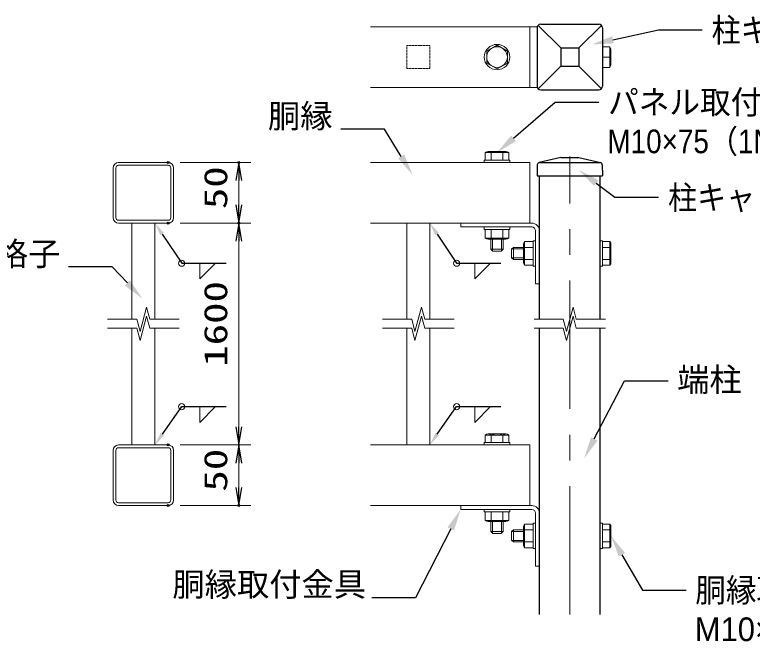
# Model space of a CAD drawing. Units: millimetres, scale not verified. Extents: x -4200 to 4200, y -2970 to 2970.
# Drawn here: x 1331 to 3157, y -1512 to 55 of the extents above; entities that cross this region are included whole.
import ezdxf
from ezdxf.enums import TextEntityAlignment as Align

# ---------------------------------------------------------------- set-up
doc = ezdxf.new("R2010")
doc.units = ezdxf.units.MM
doc.header["$LTSCALE"] = 10
doc.header["$PDMODE"] = 32
doc.header["$PDSIZE"] = 5
for name, pattern in [('USER1', [0.375, 0.25, -0.125]), ('USER2', [1.125, 0.75, -0.125, 0.125, -0.125]), ('USER3', [50.8, 31.75, -6.35, 6.35, -6.35])]:
    doc.linetypes.add(name, pattern=pattern)
for name, color, linetype, lineweight in [('0-1_D-STR-TXT', 7, 'Continuous', 25), ('0-2_D-STR2', 7, 'Continuous', 13), ('0-3_D-STR3', 3, 'Continuous', 13), ('0-4_D-STR1', 1, 'Continuous', 25), ('0-5_D-BMK', 2, 'USER2', 13), ('0-6_D-STR-DIM', 7, 'Continuous', 13), ('0-7_0', 7, 'Continuous', 25), ('0-B_D-DCR-HCH', 7, 'Continuous', 13)]:
    doc.layers.add(name, color=color, linetype=linetype, lineweight=lineweight)
doc.layers.add('0-8_Defpoints', color=8, linetype='Continuous')
doc.styles.add('ＭＳ ゴシック', font='')
doc.styles.add('ＭＳ Ｐゴシック', font='')
doc.styles.get('ＭＳ ゴシック').set_extended_font_data('MS Gothic')
doc.styles.get('ＭＳ Ｐゴシック').set_extended_font_data('MS PGothic')

# ---------------------------------------------------------------- blocks, each defined once
blk = doc.blocks.new('DARROWS')
at = {"layer": '0-7_0'}
blk.add_line((0, 0), (-9.991, 0), dxfattribs=at)
blk.add_lwpolyline([(-10, -1.667), (0, 0), (-10, 1.667)], dxfattribs=at)
blk = doc.blocks.new('MLeader12')
at = {"layer": '0-1_D-STR-TXT'}
blk.add_lwpolyline([(1610.01, -608.17), (1572.23, -568.67), (1464.23, -568.67)], dxfattribs=at)
blk.add_solid([(1616.51, -601.95), (1603.51, -614.39), (1647.33, -647.19)], dxfattribs=at)
at = {"layer": '0-1_D-STR-TXT', "style": 'ＭＳ Ｐゴシック'}
blk.add_text('格子', height=58.58, dxfattribs=at).set_placement((1284.79, -582.96), align=Align.BOTTOM_LEFT)
blk = doc.blocks.new('MLeader13')
at = {"layer": '0-1_D-STR-TXT'}
blk.add_lwpolyline([(2287.79, -295.37), (2246.61, -228.44), (2138.61, -228.44)], dxfattribs=at)
blk.add_solid([(2295.46, -290.66), (2280.13, -300.09), (2316.09, -341.37)], dxfattribs=at)
at = {"layer": '0-1_D-STR-TXT', "style": 'ＭＳ Ｐゴシック'}
blk.add_text('胴縁', height=58.58, dxfattribs=at).set_placement((1957.92, -242.42), align=Align.BOTTOM_LEFT)
blk = doc.blocks.new('MLeader14')
at = {"layer": '0-1_D-STR-TXT'}
blk.add_lwpolyline([(2565.79, -250.66), (2668.81, -161.38), (2776.81, -161.38)], dxfattribs=at)
blk.add_solid([(2571.68, -257.46), (2559.89, -243.86), (2524.98, -286.02)], dxfattribs=at)
at = {"layer": '0-1_D-STR-TXT', "style": 'ＭＳ Ｐゴシック'}
for s, width, p in [('パネル取付ボルト', 0.95, (2799.81, -208.04)), ('M10×75（1N2W)', 0.9, (2798.3, -305.06))]:
    blk.add_text(s, height=58.56, dxfattribs=dict(at, width=width)).set_placement(p, align=Align.BOTTOM_LEFT)
blk = doc.blocks.new('MLeader15')
at = {"layer": '0-1_D-STR-TXT'}
blk.add_lwpolyline([(2410.36, -1216.45), (2322.98, -1386.99), (2214.98, -1386.99)], dxfattribs=at)
blk.add_solid([(2402.35, -1212.34), (2418.37, -1220.55), (2434.98, -1168.39)], dxfattribs=at)
at = {"layer": '0-1_D-STR-TXT', "style": 'ＭＳ Ｐゴシック'}
blk.add_text('胴縁取付金具', height=58.58, dxfattribs=at).set_placement((1721.47, -1400.66), align=Align.BOTTOM_LEFT)
blk = doc.blocks.new('MLeader16')
at = {"layer": '0-1_D-STR-TXT'}
blk.add_lwpolyline([(2834.08, -1280.49), (2884.85, -1367.99), (2992.85, -1367.99)], dxfattribs=at)
blk.add_solid([(2826.3, -1285.01), (2841.86, -1275.98), (2806.98, -1233.79)], dxfattribs=at)
at = {"layer": '0-1_D-STR-TXT', "style": 'ＭＳ Ｐゴシック', "width": 0.95}
blk.add_text('胴縁取付金具ボルト', height=58.56, dxfattribs=at).set_placement((3015.53, -1414.79), align=Align.BOTTOM_LEFT)
at = {"layer": '0-1_D-STR-TXT', "style": 'ＭＳ Ｐゴシック'}
blk.add_text('M10×75(1N2W)', height=58.56, dxfattribs=at).set_placement((3014.34, -1511.54), align=Align.BOTTOM_LEFT)
blk = doc.blocks.new('MLeader17')
at = {"layer": '0-1_D-STR-TXT'}
blk.add_lwpolyline([(2765.57, -994.01), (2840.39, -849.99), (2948.39, -849.99)], dxfattribs=at)
blk.add_solid([(2773.55, -998.16), (2757.58, -989.86), (2740.67, -1041.93)], dxfattribs=at)
at = {"layer": '0-1_D-STR-TXT', "style": 'ＭＳ Ｐゴシック'}
blk.add_text('端柱', height=58.58, dxfattribs=at).set_placement((2970.8, -894.23), align=Align.BOTTOM_LEFT)
blk = doc.blocks.new('MLeader18')
at = {"layer": '0-1_D-STR-TXT'}
blk.add_lwpolyline([(2770.51, -361.4), (2816.92, -396.59), (2924.92, -396.59)], dxfattribs=at)
blk.add_solid([(2765.07, -368.57), (2775.94, -354.23), (2727.48, -328.77)], dxfattribs=at)
at = {"layer": '0-1_D-STR-TXT', "style": 'ＭＳ Ｐゴシック', "width": 0.9}
blk.add_text('柱キャップ', height=58.58, dxfattribs=at).set_placement((2948.25, -444.17), align=Align.BOTTOM_LEFT)
blk = doc.blocks.new('MLeader19')
at = {"layer": '0-1_D-STR-TXT'}
blk.add_lwpolyline([(2811.86, -7.15), (2924.74, 17.6), (3032.74, 17.6)], dxfattribs=at)
blk.add_solid([(2813.79, -15.94), (2809.94, 1.64), (2759.12, -18.72)], dxfattribs=at)
at = {"layer": '0-1_D-STR-TXT', "style": 'ＭＳ Ｐゴシック', "width": 0.9}
blk.add_text('柱キャップ', height=58.58, dxfattribs=at).set_placement((3056.07, -29.99), align=Align.BOTTOM_LEFT)
blk = doc.blocks.new('MLeader20')
at = {"layer": '0-6_D-STR-DIM', "lineweight": 25}
blk.add_lwpolyline([(1696.09, -487.28), (1744.45, -559.64), (1854.22, -559.64)], dxfattribs=at)
at = {"layer": '0-6_D-STR-DIM'}
blk.add_solid([(1691.6, -490.28), (1700.58, -484.28), (1678.09, -460.34)], dxfattribs=at)
blk = doc.blocks.new('MLeader21')
at = {"layer": '0-6_D-STR-DIM', "lineweight": 25}
blk.add_lwpolyline([(1696.7, -982.27), (1744.45, -914.22), (1854.22, -914.22)], dxfattribs=at)
at = {"layer": '0-6_D-STR-DIM'}
blk.add_solid([(1701.12, -985.37), (1692.28, -979.16), (1678.09, -1008.79)], dxfattribs=at)
blk = doc.blocks.new('MLeader22')
at = {"layer": '0-6_D-STR-DIM', "lineweight": 25}
blk.add_lwpolyline([(2376.48, -487.28), (2424.84, -559.64), (2534.62, -559.64)], dxfattribs=at)
at = {"layer": '0-6_D-STR-DIM'}
blk.add_solid([(2371.99, -490.28), (2380.97, -484.28), (2358.48, -460.34)], dxfattribs=at)
blk = doc.blocks.new('MLeader23')
at = {"layer": '0-6_D-STR-DIM', "lineweight": 25}
blk.add_lwpolyline([(2377.09, -982.27), (2424.84, -914.22), (2534.62, -914.22)], dxfattribs=at)
at = {"layer": '0-6_D-STR-DIM'}
blk.add_solid([(2381.51, -985.37), (2372.67, -979.16), (2358.48, -1008.79)], dxfattribs=at)

msp = doc.modelspace()

# ---------------------------------------------------------------- linework, layer by layer
at = {"layer": '0-2_D-STR2'}
for p, q in [((2211.54, 25.22), (2608.98, 25.22)), ((2605.98, -124.78), (2605.98, 25.22)), ((2211.54, -124.78), (2608.98, -124.78)), ((1574.59, -446.54), (1574.59, -324.14)), ((1581.49, -446.54), (1581.49, -324.14)), ((1588.39, -310.34), (1710.79, -310.34)), ((1588.39, -317.24), (1710.79, -317.24)), ((1717.69, -446.54), (1717.69, -324.14)), ((1724.59, -446.54), (1724.59, -324.14)), ((2211.54, -310.34), (2605.98, -310.34)), ((2605.98, -460.34), (2605.98, -310.34)), ((2605.98, -460.34), (2605.98, -310.34)), ((1588.39, -453.44), (1710.79, -453.44)), ((1588.39, -460.34), (1710.79, -460.34)), ((1621.09, -698.05), (1621.09, -460.34)), ((1678.09, -698.05), (1678.09, -460.34)), ((2211.54, -460.34), (2605.98, -460.34)), ((2301.48, -698.05), (2301.48, -460.34)), ((2358.48, -698.05), (2358.48, -460.34)), ((1621.09, -1008.79), (1621.09, -720.24)), ((1678.09, -1008.79), (1678.09, -720.24)), ((2301.48, -1008.79), (2301.48, -720.24)), ((2358.48, -1008.79), (2358.48, -720.24)), ((1588.39, -1008.79), (1710.79, -1008.79)), ((1588.39, -1015.69), (1710.79, -1015.69)), ((2211.54, -1008.79), (2605.98, -1008.79)), ((2605.98, -1158.79), (2605.98, -1008.79)), ((2605.98, -1158.79), (2605.98, -1008.79)), ((1574.59, -1144.99), (1574.59, -1022.59)), ((1581.49, -1144.99), (1581.49, -1022.59)), ((1717.69, -1144.99), (1717.69, -1022.59)), ((1724.59, -1144.99), (1724.59, -1022.59)), ((1588.39, -1151.89), (1710.79, -1151.89)), ((1588.39, -1158.79), (1710.79, -1158.79)), ((2211.54, -1158.79), (2605.98, -1158.79))]:
    msp.add_line(p, q, dxfattribs=at)
at = {"layer": '0-2_D-STR2', "linetype": 'USER1'}
for p, q in [((2358.48, -21.28), (2301.48, -21.28)), ((2301.48, -78.28), (2301.48, -21.28)), ((2358.48, -78.28), (2358.48, -21.28)), ((2358.48, -78.28), (2301.48, -78.28))]:
    msp.add_line(p, q, dxfattribs=at)
at = {"layer": '0-2_D-STR2'}
for centre, radius, start, end in [((1588.39, -324.14), 13.8, 90, 180), ((1588.39, -324.14), 6.9, 90, 180), ((1710.79, -324.14), 13.8, 0, 90), ((1710.79, -324.14), 6.9, 0, 90), ((1588.39, -446.54), 13.8, 180, 270), ((1588.39, -446.54), 6.9, 180, 270), ((1710.79, -446.54), 13.8, 270, 0), ((1710.79, -446.54), 6.9, 270, 0), ((1588.39, -1022.59), 13.8, 90, 180), ((1588.39, -1022.59), 6.9, 90, 180), ((1710.79, -1022.59), 13.8, 0, 90), ((1710.79, -1022.59), 6.9, 0, 90), ((1588.39, -1144.99), 13.8, 180, 270), ((1588.39, -1144.99), 6.9, 180, 270), ((1710.79, -1144.99), 13.8, 270, 0), ((1710.79, -1144.99), 6.9, 270, 0)]:
    msp.add_arc(centre, radius, start, end, dxfattribs=at)
at = {"layer": '0-3_D-STR3'}
for p, q in [((2624.49, 25.22), (2605.98, 25.22)), ((2524.98, -20.38), (2499.48, -35.1)), ((2499.48, -35.1), (2499.48, -64.45)), ((2524.98, -20.38), (2550.48, -35.1)), ((2550.48, -35.1), (2550.48, -64.45)), ((2785.98, -75.22), (2785.98, -24.3)), ((2804.29, -24.3), (2785.98, -24.3)), ((2804.29, -75.22), (2804.29, -24.3)), ((2806.98, -63.75), (2806.98, -35.8)), ((2804.29, -49.78), (2785.98, -49.78)), ((2524.98, -79.18), (2499.48, -64.45)), ((2524.98, -79.18), (2550.48, -64.45)), ((2804.29, -75.22), (2785.98, -75.22)), ((2624.49, -124.78), (2605.98, -124.78)), ((2495.58, -286.02), (2495.58, -304.34)), ((2554.38, -286.02), (2495.58, -286.02)), ((2547.02, -283.34), (2502.94, -283.34)), ((2510.3, -286.02), (2510.3, -304.34)), ((2547.02, -283.34), (2539.66, -283.34)), ((2539.66, -286.02), (2539.66, -304.34)), ((2554.38, -286.02), (2554.38, -304.34)), ((2493.48, -310.34), (2493.48, -304.34)), ((2556.48, -304.34), (2493.48, -304.34)), ((2554.38, -304.34), (2495.58, -304.34)), ((2556.48, -310.34), (2556.48, -304.34)), ((2556.48, -310.34), (2493.48, -310.34)), ((2434.98, -460.34), (2610.78, -460.34)), ((2434.98, -460.34), (2434.98, -469.94)), ((2434.98, -469.94), (2610.78, -469.94)), ((2493.48, -475.94), (2493.48, -469.94)), ((2556.48, -469.94), (2493.48, -469.94)), ((2556.48, -475.94), (2556.48, -469.94)), ((2556.48, -475.94), (2493.48, -475.94)), ((2554.38, -475.94), (2495.58, -475.94)), ((2495.58, -497.25), (2495.58, -475.94)), ((2510.3, -497.25), (2510.3, -475.94)), ((2539.66, -497.25), (2539.66, -475.94)), ((2554.38, -497.25), (2554.38, -475.94)), ((2620.38, -479.54), (2620.38, -610.34)), ((2629.98, -479.54), (2629.98, -610.34)), ((2554.38, -497.25), (2495.58, -497.25)), ((2547.02, -499.94), (2502.94, -499.94)), ((2509.98, -499.94), (2509.98, -524.84)), ((2513.88, -499.94), (2513.88, -528.74)), ((2536.08, -499.94), (2536.08, -528.74)), ((2547.02, -499.94), (2539.66, -499.94)), ((2539.98, -499.94), (2539.98, -524.84)), ((2593.06, -505.94), (2614.38, -505.94)), ((2593.06, -564.74), (2593.06, -505.94)), ((2614.38, -503.84), (2620.38, -503.84)), ((2614.38, -566.84), (2614.38, -503.84)), ((2614.38, -564.74), (2614.38, -505.94)), ((2620.38, -566.84), (2620.38, -503.84)), ((2779.98, -503.84), (2785.98, -503.84)), ((2779.98, -566.84), (2779.98, -503.84)), ((2785.98, -566.84), (2785.98, -503.84)), ((2785.98, -564.74), (2785.98, -505.94)), ((2804.29, -505.94), (2785.98, -505.94)), ((2804.29, -564.74), (2804.29, -505.94)), ((2539.98, -524.84), (2509.98, -524.84)), ((2509.98, -524.84), (2514.48, -529.34)), ((2535.48, -529.34), (2514.48, -529.34)), ((2539.98, -524.84), (2535.48, -529.34)), ((2565.48, -520.34), (2560.98, -524.84)), ((2560.98, -545.84), (2560.98, -524.84)), ((2590.38, -524.24), (2561.58, -524.24)), ((2565.48, -550.34), (2565.48, -520.34)), ((2590.38, -520.34), (2565.48, -520.34)), ((2590.38, -557.38), (2590.38, -513.3)), ((2593.06, -520.66), (2614.38, -520.66)), ((2804.29, -520.66), (2785.98, -520.66)), ((2806.98, -557.38), (2806.98, -513.3)), ((2565.48, -550.34), (2560.98, -545.84)), ((2590.38, -546.44), (2561.58, -546.44)), ((2590.38, -550.34), (2565.48, -550.34)), ((2590.38, -557.38), (2590.38, -550.02)), ((2593.06, -550.02), (2614.38, -550.02)), ((2593.06, -564.74), (2614.38, -564.74)), ((2804.29, -550.02), (2785.98, -550.02)), ((2804.29, -564.74), (2785.98, -564.74)), ((2806.98, -557.38), (2806.98, -550.02)), ((2614.38, -566.84), (2620.38, -566.84)), ((2779.98, -566.84), (2785.98, -566.84)), ((2620.38, -610.34), (2629.98, -610.34)), ((2495.58, -984.47), (2495.58, -1002.79)), ((2554.38, -984.47), (2495.58, -984.47)), ((2547.02, -981.79), (2502.94, -981.79)), ((2510.3, -984.47), (2510.3, -1002.79)), ((2547.02, -981.79), (2539.66, -981.79)), ((2539.66, -984.47), (2539.66, -1002.79)), ((2554.38, -984.47), (2554.38, -1002.79)), ((2493.48, -1008.79), (2493.48, -1002.79)), ((2556.48, -1002.79), (2493.48, -1002.79)), ((2554.38, -1002.79), (2495.58, -1002.79)), ((2556.48, -1008.79), (2556.48, -1002.79)), ((2556.48, -1008.79), (2493.48, -1008.79)), ((2434.98, -1158.79), (2610.78, -1158.79)), ((2434.98, -1158.79), (2434.98, -1168.39)), ((2434.98, -1168.39), (2610.78, -1168.39)), ((2493.48, -1174.39), (2493.48, -1168.39)), ((2556.48, -1168.39), (2493.48, -1168.39)), ((2556.48, -1174.39), (2493.48, -1174.39)), ((2554.38, -1174.39), (2495.58, -1174.39)), ((2495.58, -1195.7), (2495.58, -1174.39)), ((2510.3, -1195.7), (2510.3, -1174.39)), ((2539.66, -1195.7), (2539.66, -1174.39)), ((2554.38, -1195.7), (2554.38, -1174.39)), ((2556.48, -1174.39), (2556.48, -1168.39)), ((2620.38, -1177.99), (2620.38, -1308.79)), ((2629.98, -1177.99), (2629.98, -1308.79)), ((2554.38, -1195.7), (2495.58, -1195.7)), ((2547.02, -1198.39), (2502.94, -1198.39)), ((2509.98, -1198.39), (2509.98, -1223.29)), ((2513.88, -1198.39), (2513.88, -1227.19)), ((2536.08, -1198.39), (2536.08, -1227.19)), ((2547.02, -1198.39), (2539.66, -1198.39)), ((2539.98, -1198.39), (2539.98, -1223.29)), ((2593.06, -1204.39), (2614.38, -1204.39)), ((2593.06, -1263.19), (2593.06, -1204.39)), ((2614.38, -1202.29), (2620.38, -1202.29)), ((2614.38, -1265.29), (2614.38, -1202.29)), ((2614.38, -1263.19), (2614.38, -1204.39)), ((2620.38, -1265.29), (2620.38, -1202.29)), ((2779.98, -1202.29), (2785.98, -1202.29)), ((2779.98, -1265.29), (2779.98, -1202.29)), ((2785.98, -1265.29), (2785.98, -1202.29)), ((2785.98, -1263.19), (2785.98, -1204.39)), ((2804.29, -1204.39), (2785.98, -1204.39)), ((2804.29, -1263.19), (2804.29, -1204.39)), ((2565.48, -1218.79), (2560.98, -1223.29)), ((2590.38, -1222.69), (2561.58, -1222.69)), ((2565.48, -1248.79), (2565.48, -1218.79)), ((2590.38, -1218.79), (2565.48, -1218.79)), ((2590.38, -1255.83), (2590.38, -1211.75)), ((2593.06, -1219.11), (2614.38, -1219.11)), ((2804.29, -1219.11), (2785.98, -1219.11)), ((2806.98, -1255.83), (2806.98, -1211.75)), ((2539.98, -1223.29), (2509.98, -1223.29)), ((2509.98, -1223.29), (2514.48, -1227.79)), ((2535.48, -1227.79), (2514.48, -1227.79)), ((2539.98, -1223.29), (2535.48, -1227.79)), ((2560.98, -1244.29), (2560.98, -1223.29)), ((2565.48, -1248.79), (2560.98, -1244.29)), ((2590.38, -1244.89), (2561.58, -1244.89)), ((2590.38, -1248.79), (2565.48, -1248.79)), ((2590.38, -1255.83), (2590.38, -1248.46)), ((2593.06, -1248.46), (2614.38, -1248.46)), ((2804.29, -1248.46), (2785.98, -1248.46)), ((2806.98, -1255.83), (2806.98, -1248.46)), ((2593.06, -1263.19), (2614.38, -1263.19)), ((2614.38, -1265.29), (2620.38, -1265.29)), ((2779.98, -1265.29), (2785.98, -1265.29)), ((2804.29, -1263.19), (2785.98, -1263.19)), ((2620.38, -1308.79), (2629.98, -1308.79))]:
    msp.add_line(p, q, dxfattribs=at)
for radius in [31.5, 25.5]:
    msp.add_circle((2524.98, -49.78), radius, dxfattribs=at)
for centre, radius, start, end in [((2775.69, -37.04), 31.31, 335.99054, 24.00946), ((2775.69, -62.52), 31.31, 335.99054, 24.00946), ((2502.94, -294.77), 11.43, 49.92558, 130.07442), ((2524.98, -324.8), 41.47, 69.26918, 110.73082), ((2547.02, -294.77), 11.43, 49.92558, 130.07442), ((2610.78, -479.54), 19.2, 0, 90), ((2610.78, -479.54), 9.6, 0, 90), ((2502.94, -488.51), 11.43, 229.92558, 310.07442), ((2524.98, -458.48), 41.47, 249.26918, 290.73082), ((2547.02, -488.51), 11.43, 229.92558, 310.07442), ((2601.81, -513.3), 11.43, 139.92558, 220.07442), ((2795.54, -513.3), 11.43, 319.92558, 40.07442), ((2631.84, -535.34), 41.47, 159.26918, 200.73082), ((2765.51, -535.34), 41.47, 339.26918, 20.73082), ((2601.81, -557.38), 11.43, 139.92558, 220.07442), ((2795.54, -557.38), 11.43, 319.92558, 40.07442), ((2502.94, -993.22), 11.43, 49.92558, 130.07442), ((2524.98, -1023.25), 41.47, 69.26918, 110.73082), ((2547.02, -993.22), 11.43, 49.92558, 130.07442), ((2610.78, -1177.99), 19.2, 0, 90), ((2610.78, -1177.99), 9.6, 0, 90), ((2502.94, -1186.95), 11.43, 229.92558, 310.07442), ((2524.98, -1156.92), 41.47, 249.26918, 290.73082), ((2547.02, -1186.95), 11.43, 229.92558, 310.07442), ((2601.81, -1211.75), 11.43, 139.92558, 220.07442), ((2795.54, -1211.75), 11.43, 319.92558, 40.07442), ((2631.84, -1233.79), 41.47, 159.26918, 200.73082), ((2765.51, -1233.79), 41.47, 339.26918, 20.73082), ((2601.81, -1255.83), 11.43, 139.92558, 220.07442), ((2795.54, -1255.83), 11.43, 319.92558, 40.07442)]:
    msp.add_arc(centre, radius, start, end, dxfattribs=at)
at = {"layer": '0-4_D-STR1'}
for p, q in [((2623.98, 22.22), (2623.98, -121.78)), ((2626.62, 28.59), (2682.48, -27.28)), ((2632.98, 31.22), (2776.98, 31.22)), ((2727.48, -27.28), (2783.34, 28.59)), ((2785.98, 22.22), (2785.98, -121.78)), ((2682.48, -27.28), (2682.48, -72.28)), ((2682.48, -27.28), (2727.48, -27.28)), ((2727.48, -27.28), (2727.48, -72.28)), ((2626.62, -128.14), (2682.48, -72.28)), ((2682.48, -72.28), (2727.48, -72.28)), ((2783.34, -128.14), (2727.48, -72.28)), ((2632.98, -130.78), (2776.98, -130.78)), ((2682.48, -298.34), (2629.11, -310.6)), ((2682.48, -298.34), (2727.48, -298.34)), ((2727.48, -298.34), (2780.85, -310.6)), ((2624.45, -316.34), (2623.98, -343.34)), ((2629.98, -310.34), (2779.98, -310.34)), ((2629.98, -310.34), (2779.98, -310.34)), ((2785.51, -316.34), (2785.98, -343.34)), ((2623.98, -343.34), (2785.98, -343.34)), ((2629.98, -698.05), (2629.98, -343.34)), ((2779.98, -698.05), (2779.98, -343.34)), ((2629.98, -1427.98), (2629.98, -720.24)), ((2779.98, -1427.98), (2779.98, -720.24))]:
    msp.add_line(p, q, dxfattribs=at)
for centre, radius, start, end in [((2632.98, 22.22), 9, 90, 180), ((2776.98, 22.22), 9, 0, 90), ((2632.98, -121.78), 9, 180, 270), ((2776.98, -121.78), 9, 270, 0), ((2630.45, -316.45), 6, 102.93782, 179), ((2779.51, -316.45), 6, 1, 77.06218)]:
    msp.add_arc(centre, radius, start, end, dxfattribs=at)
at = {"layer": '0-5_D-BMK', "linetype": 'USER3'}
msp.add_line((2704.98, -1427.98), (2704.98, -295.34), dxfattribs=at)
at = {"layer": '0-6_D-STR-DIM'}
for p, q in [((1740.79, -310.34), (1915.94, -310.34)), ((1885.94, -415.34), (1885.94, -355.34)), ((1740.79, -460.34), (1915.94, -460.34)), ((1740.79, -460.34), (1915.94, -460.34)), ((1885.94, -963.79), (1885.94, -505.34)), ((1789.24, -559.64), (1789.24, -598.42)), ((1828.01, -559.64), (1789.24, -598.42)), ((2469.63, -559.64), (2469.63, -598.42)), ((2508.4, -559.64), (2469.63, -598.42)), ((1789.24, -914.22), (1789.24, -952.99)), ((1828.01, -914.22), (1789.24, -952.99)), ((2469.63, -914.22), (2469.63, -952.99)), ((2508.4, -914.22), (2469.63, -952.99)), ((1740.79, -1008.79), (1915.94, -1008.79)), ((1740.79, -1008.79), (1915.94, -1008.79)), ((1885.94, -1053.79), (1885.94, -1113.79)), ((1740.79, -1158.79), (1915.94, -1158.79))]:
    msp.add_line(p, q, dxfattribs=at)
for centre in [(1744.45, -559.64), (2424.84, -559.64), (1744.45, -914.22), (2424.84, -914.22)]:
    msp.add_circle(centre, 7.51, dxfattribs=at)
at = {"layer": '0-8_Defpoints'}
for p in [(1710.79, -310.34), (1885.94, -310.34), (1710.79, -460.34), (1885.94, -460.34), (1710.79, -1008.79), (1710.79, -1158.79), (1885.94, -1158.79)]:
    msp.add_point(p, dxfattribs=at)
at = {"layer": '0-B_D-DCR-HCH'}
for p, q in [((1641.55, -728.05), (1657.63, -668.05)), ((1665.66, -698.05), (1657.63, -668.05)), ((2321.94, -728.05), (2338.02, -668.05)), ((2346.06, -698.05), (2338.02, -668.05)), ((2696.94, -728.05), (2713.02, -668.05)), ((2721.06, -698.05), (2713.02, -668.05)), ((1641.55, -750.24), (1657.63, -690.24)), ((1665.66, -720.24), (1657.63, -690.24)), ((2321.94, -750.24), (2338.02, -690.24)), ((2346.06, -720.24), (2338.02, -690.24)), ((2696.94, -750.24), (2713.02, -690.24)), ((2721.06, -720.24), (2713.02, -690.24)), ((1561.09, -698.05), (1633.51, -698.05)), ((1641.55, -728.05), (1633.51, -698.05)), ((1665.66, -698.05), (1738.09, -698.05)), ((2241.48, -698.05), (2313.9, -698.05)), ((2321.94, -728.05), (2313.9, -698.05)), ((2346.06, -698.05), (2418.48, -698.05)), ((2616.48, -698.05), (2688.9, -698.05)), ((2696.94, -728.05), (2688.9, -698.05)), ((2721.06, -698.05), (2793.48, -698.05)), ((1561.09, -720.24), (1633.51, -720.24)), ((1641.55, -750.24), (1633.51, -720.24)), ((1665.66, -720.24), (1738.09, -720.24)), ((2241.48, -720.24), (2313.9, -720.24)), ((2321.94, -750.24), (2313.9, -720.24)), ((2346.06, -720.24), (2418.48, -720.24)), ((2616.48, -720.24), (2688.9, -720.24)), ((2696.94, -750.24), (2688.9, -720.24)), ((2721.06, -720.24), (2793.48, -720.24))]:
    msp.add_line(p, q, dxfattribs=at)

# ---------------------------------------------------------------- block references
at = {"layer": '0-1_D-STR-TXT'}
for name in ['MLeader19', 'MLeader14', 'MLeader13', 'MLeader18', 'MLeader12', 'MLeader17', 'MLeader15', 'MLeader16']:
    msp.add_blockref(name, (0, 0), dxfattribs=at)
at = {"layer": '0-6_D-STR-DIM', "xscale": 4.5, "yscale": 4.5}
for p, rotation in [((1885.94, -310.34), 90), ((1885.94, -460.34), 270), ((1885.94, -460.34), 90), ((1885.94, -1008.79), 270), ((1885.94, -1008.79), 90), ((1885.94, -1158.79), 270)]:
    msp.add_blockref('DARROWS', p, dxfattribs=dict(at, rotation=rotation))
at = {"layer": '0-6_D-STR-DIM'}
for name in ['MLeader20', 'MLeader22', 'MLeader21', 'MLeader23']:
    msp.add_blockref(name, (0, 0), dxfattribs=at)

# ---------------------------------------------------------------- texts
at = {"layer": '0-6_D-STR-DIM', "style": 'ＭＳ ゴシック', "width": 1.35}
for s, p in [('50', (1874.54, -425.84)), ('1600', (1874.54, -815.56)), ('50', (1874.54, -1124.29))]:
    msp.add_text(s, height=57.7, rotation=90, dxfattribs=at).set_placement(p, align=Align.BOTTOM_LEFT)

doc.saveas('drawing.dxf')
